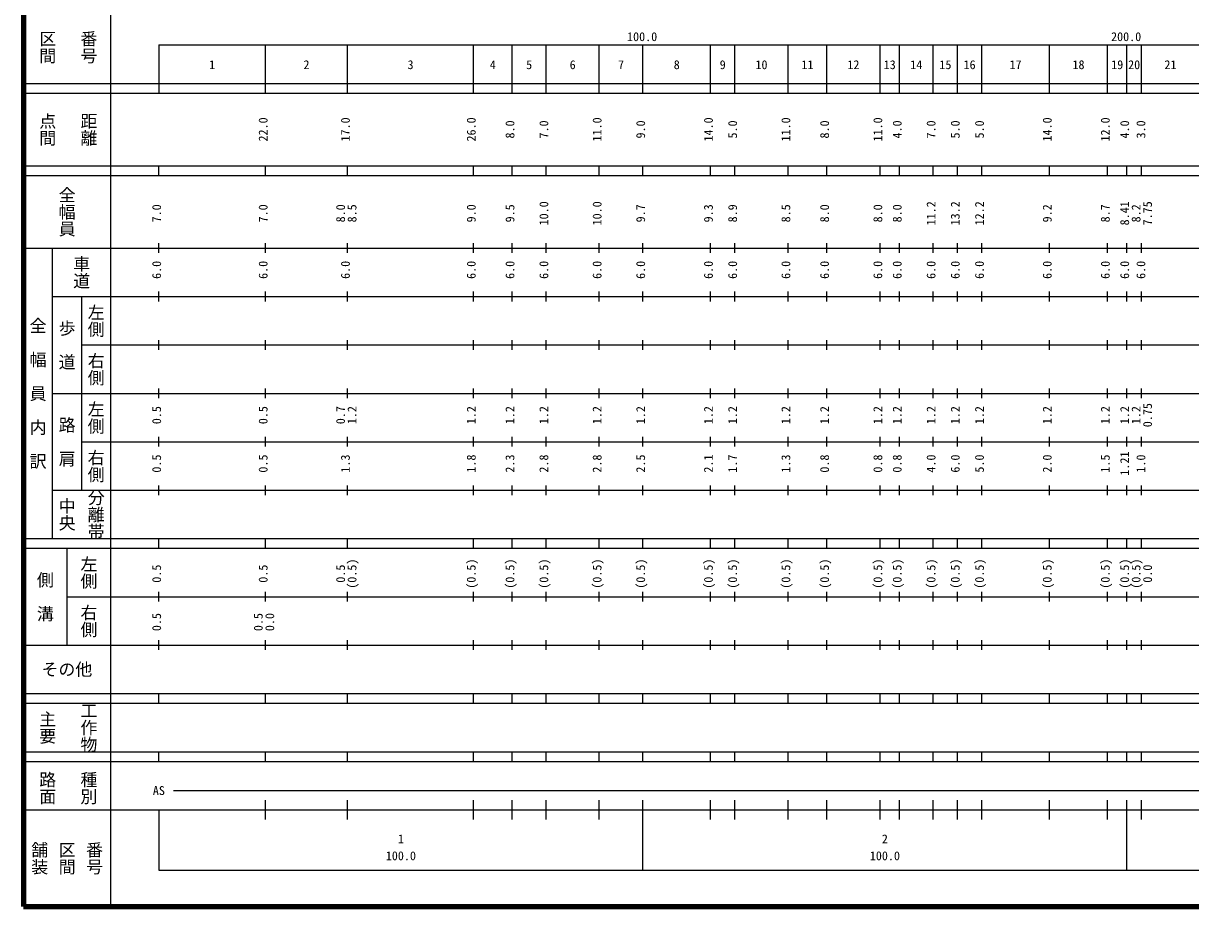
# Model space of a CAD drawing. Units: millimetres on the paper, enlarged 1000 times. Extents: x 175845757 to 176485757, y 60503629 to 60863629.
# Drawn here: x 175845757 to 176086930, y 60503629 to 60686038 of the extents above; entities that cross this region are included whole.
import ezdxf
from ezdxf.enums import TextEntityAlignment as Align

# ---------------------------------------------------------------- set-up
doc = ezdxf.new("R2010")
doc.units = ezdxf.units.MM
doc.header["$LTSCALE"] = 1000
doc.layers.add('M-TTL', color=2, linetype='Continuous', lineweight=140)
doc.layers.add('M-TTL-BAND', color=7, linetype='Continuous', lineweight=25)
doc.styles.add('@ＭＳ ゴシック', font='')
doc.styles.add('ＭＳ ゴシック', font='')
doc.styles.get('@ＭＳ ゴシック').set_extended_font_data('@MS Gothic')
doc.styles.get('ＭＳ ゴシック').set_extended_font_data('MS Gothic')

msp = doc.modelspace()

# ---------------------------------------------------------------- linework, layer by layer
at = {"layer": 'M-TTL'}
for p, q in [((175845757, 60863629), (175845757, 60503629)), ((175845757, 60503629), (176485757, 60503629))]:
    msp.add_line(p, q, dxfattribs=at)
at = {"layer": 'M-TTL-BAND'}
for p, q in [((175863757, 60853629), (175863757, 60503629)), ((175873757, 60681629), (176384757, 60681629)), ((175873757, 60681629), (175873757, 60671629)), ((175895757, 60671629), (175895757, 60681629)), ((175912757, 60671629), (175912757, 60681629)), ((175938757, 60671629), (175938757, 60681629)), ((175946757, 60671629), (175946757, 60681629)), ((175953757, 60671629), (175953757, 60681629)), ((175964757, 60671629), (175964757, 60681629)), ((175973757, 60671629), (175973757, 60681629)), ((175987757, 60671629), (175987757, 60681629)), ((175992757, 60671629), (175992757, 60681629)), ((176003757, 60671629), (176003757, 60681629)), ((176011757, 60671629), (176011757, 60681629)), ((176022757, 60671629), (176022757, 60681629)), ((176026757, 60671629), (176026757, 60681629)), ((176033757, 60671629), (176033757, 60681629)), ((176038757, 60671629), (176038757, 60681629)), ((176043757, 60671629), (176043757, 60681629)), ((176057757, 60671629), (176057757, 60681629)), ((176069757, 60671629), (176069757, 60681629)), ((176073757, 60671629), (176073757, 60681629)), ((176076757, 60671629), (176076757, 60681629)), ((175845757, 60673629), (176384757, 60673629)), ((175845757, 60671629), (176384757, 60671629)), ((175845757, 60656629), (176384757, 60656629)), ((175873757, 60654629), (175873757, 60656629)), ((175895757, 60654629), (175895757, 60656629)), ((175912757, 60654629), (175912757, 60656629)), ((175938757, 60654629), (175938757, 60656629)), ((175946757, 60654629), (175946757, 60656629)), ((175953757, 60654629), (175953757, 60656629)), ((175964757, 60654629), (175964757, 60656629)), ((175973757, 60654629), (175973757, 60656629)), ((175987757, 60654629), (175987757, 60656629)), ((175992757, 60654629), (175992757, 60656629)), ((176003757, 60654629), (176003757, 60656629)), ((176011757, 60654629), (176011757, 60656629)), ((176022757, 60654629), (176022757, 60656629)), ((176026757, 60654629), (176026757, 60656629)), ((176033757, 60654629), (176033757, 60656629)), ((176038757, 60654629), (176038757, 60656629)), ((176043757, 60654629), (176043757, 60656629)), ((176057757, 60654629), (176057757, 60656629)), ((176069757, 60654629), (176069757, 60656629)), ((176073757, 60654629), (176073757, 60656629)), ((176076757, 60654629), (176076757, 60656629)), ((175845757, 60654629), (176384757, 60654629)), ((175873757, 60638629), (175873757, 60640629)), ((175895757, 60638629), (175895757, 60640629)), ((175912757, 60638629), (175912757, 60640629)), ((175938757, 60638629), (175938757, 60640629)), ((175946757, 60638629), (175946757, 60640629)), ((175953757, 60638629), (175953757, 60640629)), ((175964757, 60638629), (175964757, 60640629)), ((175973757, 60638629), (175973757, 60640629)), ((175987757, 60638629), (175987757, 60640629)), ((175992757, 60638629), (175992757, 60640629)), ((176003757, 60638629), (176003757, 60640629)), ((176011757, 60638629), (176011757, 60640629)), ((176022757, 60638629), (176022757, 60640629)), ((176026757, 60638629), (176026757, 60640629)), ((176033757, 60638629), (176033757, 60640629)), ((176038757, 60638629), (176038757, 60640629)), ((176043757, 60638629), (176043757, 60640629)), ((176057757, 60638629), (176057757, 60640629)), ((176069757, 60638629), (176069757, 60640629)), ((176073757, 60638629), (176073757, 60640629)), ((176076757, 60638629), (176076757, 60640629)), ((175845757, 60639629), (176384757, 60639629)), ((175851757, 60579629), (175851757, 60639629)), ((175851757, 60629629), (176384757, 60629629)), ((175857757, 60629629), (175857757, 60589629)), ((175873757, 60628629), (175873757, 60630629)), ((175895757, 60628629), (175895757, 60630629)), ((175912757, 60628629), (175912757, 60630629)), ((175938757, 60628629), (175938757, 60630629)), ((175946757, 60628629), (175946757, 60630629)), ((175953757, 60628629), (175953757, 60630629)), ((175964757, 60628629), (175964757, 60630629)), ((175973757, 60628629), (175973757, 60630629)), ((175987757, 60628629), (175987757, 60630629)), ((175992757, 60628629), (175992757, 60630629)), ((176003757, 60628629), (176003757, 60630629)), ((176011757, 60628629), (176011757, 60630629)), ((176022757, 60628629), (176022757, 60630629)), ((176026757, 60628629), (176026757, 60630629)), ((176033757, 60628629), (176033757, 60630629)), ((176038757, 60628629), (176038757, 60630629)), ((176043757, 60628629), (176043757, 60630629)), ((176057757, 60628629), (176057757, 60630629)), ((176069757, 60628629), (176069757, 60630629)), ((176073757, 60628629), (176073757, 60630629)), ((176076757, 60628629), (176076757, 60630629)), ((175857757, 60619629), (176384757, 60619629)), ((175873757, 60618629), (175873757, 60620629)), ((175895757, 60618629), (175895757, 60620629)), ((175912757, 60618629), (175912757, 60620629)), ((175938757, 60618629), (175938757, 60620629)), ((175946757, 60618629), (175946757, 60620629)), ((175953757, 60618629), (175953757, 60620629)), ((175964757, 60618629), (175964757, 60620629)), ((175973757, 60618629), (175973757, 60620629)), ((175987757, 60618629), (175987757, 60620629)), ((175992757, 60618629), (175992757, 60620629)), ((176003757, 60618629), (176003757, 60620629)), ((176011757, 60618629), (176011757, 60620629)), ((176022757, 60618629), (176022757, 60620629)), ((176026757, 60618629), (176026757, 60620629)), ((176033757, 60618629), (176033757, 60620629)), ((176038757, 60618629), (176038757, 60620629)), ((176043757, 60618629), (176043757, 60620629)), ((176057757, 60618629), (176057757, 60620629)), ((176069757, 60618629), (176069757, 60620629)), ((176073757, 60618629), (176073757, 60620629)), ((176076757, 60618629), (176076757, 60620629)), ((175851757, 60609629), (176384757, 60609629)), ((175873757, 60608629), (175873757, 60610629)), ((175895757, 60608629), (175895757, 60610629)), ((175912757, 60608629), (175912757, 60610629)), ((175938757, 60608629), (175938757, 60610629)), ((175946757, 60608629), (175946757, 60610629)), ((175953757, 60608629), (175953757, 60610629)), ((175964757, 60608629), (175964757, 60610629)), ((175973757, 60608629), (175973757, 60610629)), ((175987757, 60608629), (175987757, 60610629)), ((175992757, 60608629), (175992757, 60610629)), ((176003757, 60608629), (176003757, 60610629)), ((176011757, 60608629), (176011757, 60610629)), ((176022757, 60608629), (176022757, 60610629)), ((176026757, 60608629), (176026757, 60610629)), ((176033757, 60608629), (176033757, 60610629)), ((176038757, 60608629), (176038757, 60610629)), ((176043757, 60608629), (176043757, 60610629)), ((176057757, 60608629), (176057757, 60610629)), ((176069757, 60608629), (176069757, 60610629)), ((176073757, 60608629), (176073757, 60610629)), ((176076757, 60608629), (176076757, 60610629)), ((175857757, 60599629), (176384757, 60599629)), ((175873757, 60598629), (175873757, 60600629)), ((175895757, 60598629), (175895757, 60600629)), ((175912757, 60598629), (175912757, 60600629)), ((175938757, 60598629), (175938757, 60600629)), ((175946757, 60598629), (175946757, 60600629)), ((175953757, 60598629), (175953757, 60600629)), ((175964757, 60598629), (175964757, 60600629)), ((175973757, 60598629), (175973757, 60600629)), ((175987757, 60598629), (175987757, 60600629)), ((175992757, 60598629), (175992757, 60600629)), ((176003757, 60598629), (176003757, 60600629)), ((176011757, 60598629), (176011757, 60600629)), ((176022757, 60598629), (176022757, 60600629)), ((176026757, 60598629), (176026757, 60600629)), ((176033757, 60598629), (176033757, 60600629)), ((176038757, 60598629), (176038757, 60600629)), ((176043757, 60598629), (176043757, 60600629)), ((176057757, 60598629), (176057757, 60600629)), ((176069757, 60598629), (176069757, 60600629)), ((176073757, 60598629), (176073757, 60600629)), ((176076757, 60598629), (176076757, 60600629)), ((175873757, 60588629), (175873757, 60590629)), ((175895757, 60588629), (175895757, 60590629)), ((175912757, 60588629), (175912757, 60590629)), ((175938757, 60588629), (175938757, 60590629)), ((175946757, 60588629), (175946757, 60590629)), ((175953757, 60588629), (175953757, 60590629)), ((175964757, 60588629), (175964757, 60590629)), ((175973757, 60588629), (175973757, 60590629)), ((175987757, 60588629), (175987757, 60590629)), ((175992757, 60588629), (175992757, 60590629)), ((176003757, 60588629), (176003757, 60590629)), ((176011757, 60588629), (176011757, 60590629)), ((176022757, 60588629), (176022757, 60590629)), ((176026757, 60588629), (176026757, 60590629)), ((176033757, 60588629), (176033757, 60590629)), ((176038757, 60588629), (176038757, 60590629)), ((176043757, 60588629), (176043757, 60590629)), ((176057757, 60588629), (176057757, 60590629)), ((176069757, 60588629), (176069757, 60590629)), ((176073757, 60588629), (176073757, 60590629)), ((176076757, 60588629), (176076757, 60590629)), ((175851757, 60589629), (176384757, 60589629)), ((175845757, 60579629), (176384757, 60579629)), ((175873757, 60577629), (175873757, 60579629)), ((175895757, 60577629), (175895757, 60579629)), ((175912757, 60577629), (175912757, 60579629)), ((175938757, 60577629), (175938757, 60579629)), ((175946757, 60577629), (175946757, 60579629)), ((175953757, 60577629), (175953757, 60579629)), ((175964757, 60577629), (175964757, 60579629)), ((175973757, 60577629), (175973757, 60579629)), ((175987757, 60577629), (175987757, 60579629)), ((175992757, 60577629), (175992757, 60579629)), ((176003757, 60577629), (176003757, 60579629)), ((176011757, 60577629), (176011757, 60579629)), ((176022757, 60577629), (176022757, 60579629)), ((176026757, 60577629), (176026757, 60579629)), ((176033757, 60577629), (176033757, 60579629)), ((176038757, 60577629), (176038757, 60579629)), ((176043757, 60577629), (176043757, 60579629)), ((176057757, 60577629), (176057757, 60579629)), ((176069757, 60577629), (176069757, 60579629)), ((176073757, 60577629), (176073757, 60579629)), ((176076757, 60577629), (176076757, 60579629)), ((175845757, 60577629), (176384757, 60577629)), ((175854757, 60577629), (175854757, 60557629)), ((175873757, 60566629), (175873757, 60568629)), ((175895757, 60566629), (175895757, 60568629)), ((175912757, 60566629), (175912757, 60568629)), ((175938757, 60566629), (175938757, 60568629)), ((175946757, 60566629), (175946757, 60568629)), ((175953757, 60566629), (175953757, 60568629)), ((175964757, 60566629), (175964757, 60568629)), ((175973757, 60566629), (175973757, 60568629)), ((175987757, 60566629), (175987757, 60568629)), ((175992757, 60566629), (175992757, 60568629)), ((176003757, 60566629), (176003757, 60568629)), ((176011757, 60566629), (176011757, 60568629)), ((176022757, 60566629), (176022757, 60568629)), ((176026757, 60566629), (176026757, 60568629)), ((176033757, 60566629), (176033757, 60568629)), ((176038757, 60566629), (176038757, 60568629)), ((176043757, 60566629), (176043757, 60568629)), ((176057757, 60566629), (176057757, 60568629)), ((176069757, 60566629), (176069757, 60568629)), ((176073757, 60566629), (176073757, 60568629)), ((176076757, 60566629), (176076757, 60568629)), ((175854757, 60567629), (176384757, 60567629)), ((175873757, 60556629), (175873757, 60558629)), ((175895757, 60556629), (175895757, 60558629)), ((175912757, 60556629), (175912757, 60558629)), ((175938757, 60556629), (175938757, 60558629)), ((175946757, 60556629), (175946757, 60558629)), ((175953757, 60556629), (175953757, 60558629)), ((175964757, 60556629), (175964757, 60558629)), ((175973757, 60556629), (175973757, 60558629)), ((175987757, 60556629), (175987757, 60558629)), ((175992757, 60556629), (175992757, 60558629)), ((176003757, 60556629), (176003757, 60558629)), ((176011757, 60556629), (176011757, 60558629)), ((176022757, 60556629), (176022757, 60558629)), ((176026757, 60556629), (176026757, 60558629)), ((176033757, 60556629), (176033757, 60558629)), ((176038757, 60556629), (176038757, 60558629)), ((176043757, 60556629), (176043757, 60558629)), ((176057757, 60556629), (176057757, 60558629)), ((176069757, 60556629), (176069757, 60558629)), ((176073757, 60556629), (176073757, 60558629)), ((176076757, 60556629), (176076757, 60558629)), ((175845757, 60557629), (176384757, 60557629)), ((175845757, 60547629), (176384757, 60547629)), ((175873757, 60545629), (175873757, 60547629)), ((175895757, 60545629), (175895757, 60547629)), ((175912757, 60545629), (175912757, 60547629)), ((175938757, 60545629), (175938757, 60547629)), ((175946757, 60545629), (175946757, 60547629)), ((175953757, 60545629), (175953757, 60547629)), ((175964757, 60545629), (175964757, 60547629)), ((175973757, 60545629), (175973757, 60547629)), ((175987757, 60545629), (175987757, 60547629)), ((175992757, 60545629), (175992757, 60547629)), ((176003757, 60545629), (176003757, 60547629)), ((176011757, 60545629), (176011757, 60547629)), ((176022757, 60545629), (176022757, 60547629)), ((176026757, 60545629), (176026757, 60547629)), ((176033757, 60545629), (176033757, 60547629)), ((176038757, 60545629), (176038757, 60547629)), ((176043757, 60545629), (176043757, 60547629)), ((176057757, 60545629), (176057757, 60547629)), ((176069757, 60545629), (176069757, 60547629)), ((176073757, 60545629), (176073757, 60547629)), ((176076757, 60545629), (176076757, 60547629)), ((175845757, 60545629), (176384757, 60545629)), ((175845757, 60535629), (176384757, 60535629)), ((175873757, 60533629), (175873757, 60535629)), ((175895757, 60533629), (175895757, 60535629)), ((175912757, 60533629), (175912757, 60535629)), ((175938757, 60533629), (175938757, 60535629)), ((175946757, 60533629), (175946757, 60535629)), ((175953757, 60533629), (175953757, 60535629)), ((175964757, 60533629), (175964757, 60535629)), ((175973757, 60533629), (175973757, 60535629)), ((175987757, 60533629), (175987757, 60535629)), ((175992757, 60533629), (175992757, 60535629)), ((176003757, 60533629), (176003757, 60535629)), ((176011757, 60533629), (176011757, 60535629)), ((176022757, 60533629), (176022757, 60535629)), ((176026757, 60533629), (176026757, 60535629)), ((176033757, 60533629), (176033757, 60535629)), ((176038757, 60533629), (176038757, 60535629)), ((176043757, 60533629), (176043757, 60535629)), ((176057757, 60533629), (176057757, 60535629)), ((176069757, 60533629), (176069757, 60535629)), ((176073757, 60533629), (176073757, 60535629)), ((176076757, 60533629), (176076757, 60535629)), ((175845757, 60533629), (176384757, 60533629)), ((175876757, 60527629), (176274257, 60527629)), ((175895757, 60521629), (175895757, 60525629)), ((175912757, 60521629), (175912757, 60525629)), ((175938757, 60521629), (175938757, 60525629)), ((175946757, 60521629), (175946757, 60525629)), ((175953757, 60521629), (175953757, 60525629)), ((175964757, 60521629), (175964757, 60525629)), ((175973757, 60511129), (175973757, 60525629)), ((175987757, 60521629), (175987757, 60525629)), ((175992757, 60521629), (175992757, 60525629)), ((176003757, 60521629), (176003757, 60525629)), ((176011757, 60521629), (176011757, 60525629)), ((176022757, 60521629), (176022757, 60525629)), ((176026757, 60521629), (176026757, 60525629)), ((176033757, 60521629), (176033757, 60525629)), ((176038757, 60521629), (176038757, 60525629)), ((176043757, 60521629), (176043757, 60525629)), ((176057757, 60521629), (176057757, 60525629)), ((176069757, 60521629), (176069757, 60525629)), ((176073757, 60511129), (176073757, 60525629)), ((176076757, 60521629), (176076757, 60525629)), ((175845757, 60523629), (176384757, 60523629)), ((175873757, 60523629), (175873757, 60511129)), ((175873757, 60511129), (176384757, 60511129))]:
    msp.add_line(p, q, dxfattribs=at)

# ---------------------------------------------------------------- texts
at = {"layer": 'M-TTL-BAND', "style": '@ＭＳ ゴシック'}
for s, p in [('区間', (175850757, 60681129)), ('番号', (175859257, 60681129)), ('点間', (175850757, 60664129)), ('距離', (175859257, 60664129)), ('全幅員', (175854757, 60647129)), ('車道', (175857757, 60634629)), ('左側', (175860757, 60624629)), ('全\u3000幅\u3000員\u3000内\u3000訳', (175848757, 60609629)), ('歩\u3000道', (175854757, 60619629)), ('右側', (175860757, 60614629)), ('左側', (175860757, 60604629)), ('路\u3000肩', (175854757, 60599629)), ('右側', (175860757, 60594629)), ('中央', (175854757, 60584629)), ('分離帯', (175860757, 60584629)), ('左側', (175859257, 60572629)), ('側\u3000溝', (175850257, 60567629)), ('右側', (175859257, 60562629)), ('工作物', (175859257, 60540629)), ('主要', (175850757, 60540629)), ('路面', (175850757, 60528129)), ('種別', (175859257, 60528129)), ('舗装', (175849090, 60513629)), ('区間', (175854757, 60513629)), ('番号', (175860424, 60513629))]:
    msp.add_text(s, height=2566, rotation=270, dxfattribs=at).set_placement(p, align=Align.MIDDLE_CENTER)
at = {"layer": 'M-TTL-BAND', "style": 'ＭＳ ゴシック'}
for s, p in [('100.0', (175973601, 60681824)), ('200.0', (176073601, 60681824)), ('1', (175884757, 60676034)), ('2', (175904257, 60676034)), ('3', (175925757, 60676034)), ('4', (175942757, 60676034)), ('5', (175950257, 60676034)), ('6', (175959257, 60676034)), ('7', (175969257, 60676034)), ('8', (175980757, 60676034)), ('9', (175990257, 60676034)), ('10', (175998257, 60676034)), ('11', (176007757, 60676034)), ('12', (176017257, 60676034)), ('13', (176024757, 60676034)), ('14', (176030257, 60676034)), ('15', (176036257, 60676034)), ('16', (176041257, 60676034)), ('17', (176050757, 60676034)), ('18', (176063757, 60676034)), ('19', (176071757, 60676034)), ('20', (176075257, 60676034)), ('21', (176082757, 60676034)), ('AS', (175873757, 60526129)), ('1', (175923757, 60516152)), ('2', (176023757, 60516152)), ('100.0', (175923757, 60512662)), ('100.0', (176023757, 60512662))]:
    msp.add_text(s, height=1833, dxfattribs=at).set_placement(p, align=Align.BOTTOM_CENTER)
for s, p in [('22.0', (175896757, 60664129)), ('17.0', (175913757, 60664129)), ('26.0', (175939757, 60664129)), ('8.0', (175947757, 60664129)), ('7.0', (175954757, 60664129)), ('11.0', (175965757, 60664129)), ('9.0', (175974757, 60664129)), ('14.0', (175988757, 60664129)), ('5.0', (175993757, 60664129)), ('11.0', (176004757, 60664129)), ('8.0', (176012757, 60664129)), ('11.0', (176023757, 60664129)), ('4.0', (176027757, 60664129)), ('7.0', (176034757, 60664129)), ('5.0', (176039757, 60664129)), ('5.0', (176044757, 60664129)), ('14.0', (176058757, 60664129)), ('12.0', (176070757, 60664129)), ('4.0', (176074757, 60664129)), ('3.0', (176078112, 60664129)), ('7.0', (175874757, 60646803)), ('7.0', (175896757, 60646803)), ('8.0', (175912757, 60646803)), ('8.5', (175915127, 60646803)), ('9.0', (175939757, 60646803)), ('9.5', (175947757, 60646803)), ('10.0', (175954757, 60646803)), ('10.0', (175965757, 60646803)), ('9.7', (175974757, 60646803)), ('9.3', (175988757, 60646803)), ('8.9', (175993757, 60646803)), ('8.5', (176004757, 60646803)), ('8.0', (176012757, 60646803)), ('8.0', (176023757, 60646803)), ('8.0', (176027757, 60646803)), ('11.2', (176034757, 60646803)), ('13.2', (176039757, 60646803)), ('12.2', (176044757, 60646803)), ('9.2', (176058757, 60646803)), ('8.7', (176070757, 60646803)), ('8.41', (176074757, 60646803)), ('8.2', (176077112, 60646803)), ('7.75', (176079482, 60646803)), ('6.0', (175874757, 60635129)), ('6.0', (175896757, 60635129)), ('6.0', (175913757, 60635129)), ('6.0', (175939757, 60635129)), ('6.0', (175947757, 60635129)), ('6.0', (175954757, 60635129)), ('6.0', (175965757, 60635129)), ('6.0', (175974757, 60635129)), ('6.0', (175988757, 60635129)), ('6.0', (175993757, 60635129)), ('6.0', (176004757, 60635129)), ('6.0', (176012757, 60635129)), ('6.0', (176023757, 60635129)), ('6.0', (176027757, 60635129)), ('6.0', (176034757, 60635129)), ('6.0', (176039757, 60635129)), ('6.0', (176044757, 60635129)), ('6.0', (176058757, 60635129)), ('6.0', (176070757, 60635129)), ('6.0', (176074757, 60635129)), ('6.0', (176078112, 60635129)), ('0.5', (175874757, 60605129)), ('0.5', (175896757, 60605129)), ('0.7', (175912757, 60605129)), ('1.2', (175915127, 60605129)), ('1.2', (175939757, 60605129)), ('1.2', (175947757, 60605129)), ('1.2', (175954757, 60605129)), ('1.2', (175965757, 60605129)), ('1.2', (175974757, 60605129)), ('1.2', (175988757, 60605129)), ('1.2', (175993757, 60605129)), ('1.2', (176004757, 60605129)), ('1.2', (176012757, 60605129)), ('1.2', (176023757, 60605129)), ('1.2', (176027757, 60605129)), ('1.2', (176034757, 60605129)), ('1.2', (176039757, 60605129)), ('1.2', (176044757, 60605129)), ('1.2', (176058757, 60605129)), ('1.2', (176070757, 60605129)), ('1.2', (176074757, 60605129)), ('1.2', (176077112, 60605129)), ('0.75', (176079482, 60605129)), ('1.21', (176074757, 60595129)), ('0.5', (175874757, 60595129)), ('0.5', (175896757, 60595129)), ('1.3', (175913757, 60595129)), ('1.8', (175939757, 60595129)), ('2.3', (175947757, 60595129)), ('2.8', (175954757, 60595129)), ('2.8', (175965757, 60595129)), ('2.5', (175974757, 60595129)), ('2.1', (175988757, 60595129)), ('1.7', (175993757, 60595129)), ('1.3', (176004757, 60595129)), ('0.8', (176012757, 60595129)), ('0.8', (176023757, 60595129)), ('0.8', (176027757, 60595129)), ('4.0', (176034757, 60595129)), ('6.0', (176039757, 60595129)), ('5.0', (176044757, 60595129)), ('2.0', (176058757, 60595129)), ('1.5', (176070757, 60595129)), ('1.0', (176078112, 60595129)), ('0.5', (175874757, 60572393)), ('0.5', (175896757, 60572393)), ('0.5', (175912757, 60572393)), ('(0.5)', (175915127, 60572393)), ('(0.5)', (175939757, 60572393)), ('(0.5)', (175947757, 60572393)), ('(0.5)', (175954757, 60572393)), ('(0.5)', (175965757, 60572393)), ('(0.5)', (175974757, 60572393)), ('(0.5)', (175988757, 60572393)), ('(0.5)', (175993757, 60572393)), ('(0.5)', (176004757, 60572393)), ('(0.5)', (176012757, 60572393)), ('(0.5)', (176023757, 60572393)), ('(0.5)', (176027757, 60572393)), ('(0.5)', (176034757, 60572393)), ('(0.5)', (176039757, 60572393)), ('(0.5)', (176044757, 60572393)), ('(0.5)', (176058757, 60572393)), ('(0.5)', (176070757, 60572393)), ('(0.5)', (176074757, 60572393)), ('(0.5)', (176077112, 60572393)), ('0.0', (176079482, 60572393)), ('0.5', (175874757, 60562393)), ('0.5', (175895757, 60562393)), ('0.0', (175898127, 60562393))]:
    msp.add_text(s, height=1833, rotation=90, dxfattribs=at).set_placement(p, align=Align.BOTTOM_CENTER)
msp.add_text('その他', height=2566, dxfattribs=at).set_placement((175854757, 60552629), align=Align.MIDDLE_CENTER)

doc.saveas('drawing.dxf')
